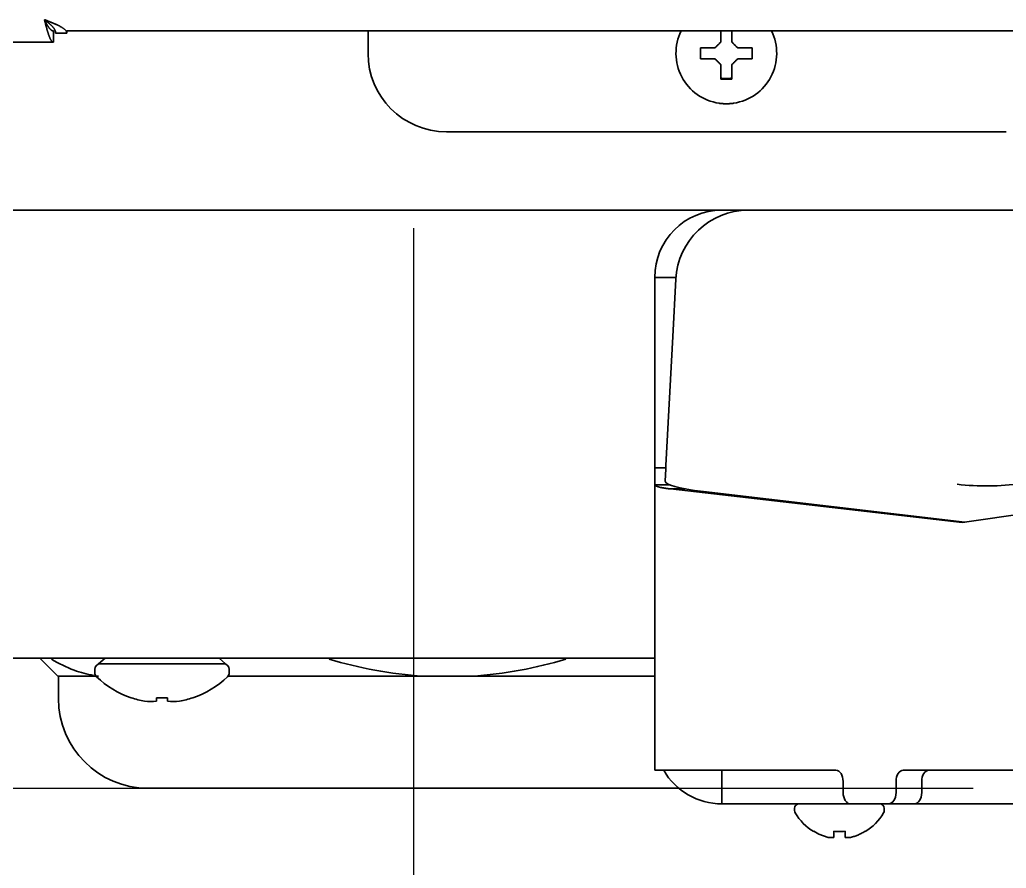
# Model space of a CAD drawing. Header units: inches. Extents: x 885 to 6823, y 710 to 5493.
# Drawn here: x 3091.6 to 3179.7, y 2296.1 to 2371.9 of the extents above; entities that cross this region are included whole.
import ezdxf

# ---------------------------------------------------------------- set-up
doc = ezdxf.new("R2010")
doc.units = ezdxf.units.IN
doc.layers.add('1', color=7, linetype='Continuous', true_color=0xffffff)

# ---------------------------------------------------------------- blocks, each defined once
blk = doc.blocks.new('A$C29D5572B')
at = {"color": 1}
for p, q in [((0, 50), (0, -50)), ((-50, 0), (50, 0))]:
    blk.add_line(p, q, dxfattribs=at)
blk = doc.blocks.new('A$C0F8E2EAE')
blk.add_blockref('A$C29D5572B', (0, 0))

msp = doc.modelspace()

# ---------------------------------------------------------------- linework, layer by layer
at = {"layer": '1', "color": 7, "linetype": 'Continuous', "lineweight": 35}
for p, q in [((3094.58, 2369.856), (3094.58, 2370.856)), ((3095.78, 2370.656), (3094.78, 2370.656)), ((3095.78, 2370.856), (3095.78, 2370.656)), ((3095.78, 2370.856), (3097.78, 2370.856)), ((3263.78, 2370.856), (3097.78, 2370.856)), ((3122.68, 2370.857), (3122.68, 2368.854)), ((3094.58, 2369.856), (2788.98, 2369.856)), ((3154.68, 2366.556), (3154.18, 2366.556)), ((3155.18, 2366.556), (3154.68, 2366.556)), ((3129.679, 2361.856), (3179.681, 2361.856)), ((3187.18, 2354.856), (2694.38, 2354.856)), ((3148.28, 2348.856), (3150.173, 2348.856)), ((3148.28, 2348.856), (3148.28, 2331.856)), ((3150.163, 2348.696), (3149.895, 2343.583)), ((3149.895, 2343.583), (3149.291, 2332.057)), ((3148.28, 2331.856), (3148.28, 2331.832)), ((3148.28, 2331.856), (3149.28, 2331.856)), ((3148.28, 2330.344), (3148.28, 2331.832)), ((3149.276, 2331.779), (3149.218, 2330.668)), ((3149.291, 2332.057), (3149.276, 2331.779)), ((3175.747, 2326.964), (3209.06, 2331.803)), ((3148.28, 2330.344), (3148.28, 2304.856)), ((3148.28, 2330.344), (3149.578, 2330.344)), ((3149.684, 2329.971), (3175.747, 2326.964)), ((3149.684, 2329.971), (3151.019, 2329.971)), ((3152.632, 2329.739), (3175.992, 2326.999)), ((3148.275, 2314.856), (2955.927, 2314.856)), ((3093.364, 2314.856), (3094.964, 2313.256)), ((3099.19, 2314.856), (3098.612, 2314.356)), ((3109.948, 2314.356), (3109.371, 2314.856)), ((3098.28, 2313.856), (3098.28, 2313.565)), ((3098.612, 2314.356), (3098.711, 2314.356)), ((3098.805, 2314.356), (3098.711, 2314.356)), ((3098.805, 2314.356), (3101.096, 2314.356)), ((3101.189, 2314.356), (3101.096, 2314.356)), ((3101.802, 2314.356), (3101.189, 2314.356)), ((3101.989, 2314.356), (3101.802, 2314.356)), ((3101.989, 2314.356), (3106.572, 2314.356)), ((3106.759, 2314.356), (3106.572, 2314.356)), ((3107.371, 2314.356), (3106.759, 2314.356)), ((3107.465, 2314.356), (3107.371, 2314.356)), ((3107.465, 2314.356), (3109.756, 2314.356)), ((3109.85, 2314.356), (3109.756, 2314.356)), ((3109.948, 2314.356), (3109.85, 2314.356)), ((3110.28, 2313.565), (3110.28, 2313.856)), ((3094.964, 2313.256), (3098.611, 2313.256)), ((3095.03, 2313.256), (3095.03, 2311.256)), ((3127.63, 2313.256), (3110.173, 2313.256)), ((3129.78, 2313.256), (3127.63, 2313.256)), ((3131.93, 2313.256), (3129.78, 2313.256)), ((3148.28, 2313.256), (3131.93, 2313.256)), ((3101.53, 2311.331), (3101.53, 2311.316)), ((3103.78, 2311.016), (3103.78, 2311.331)), ((3104.78, 2311.331), (3104.78, 2311.016)), ((3107.03, 2311.331), (3107.03, 2311.316)), ((3148.28, 2304.856), (3149.684, 2304.856)), ((3149.684, 2304.856), (3164.468, 2304.856)), ((3154.28, 2304.856), (3154.28, 2301.856)), ((3189.761, 2304.856), (3170.477, 2304.856)), ((3150.427, 2303.256), (3103.03, 2303.256)), ((3165.111, 2302.856), (3165.111, 2303.856)), ((3169.834, 2302.856), (3169.834, 2303.856)), ((3172.132, 2302.856), (3172.132, 2303.856)), ((3154.28, 2301.856), (3154.982, 2301.856)), ((3154.982, 2301.856), (3165.754, 2301.856)), ((3160.78, 2301.456), (3160.78, 2301.256)), ((3169.192, 2301.856), (3165.754, 2301.856)), ((3168.78, 2301.256), (3168.78, 2301.456)), ((3171.49, 2301.856), (3169.192, 2301.856)), ((3171.49, 2301.856), (3191.046, 2301.856)), ((3162.48, 2299.377), (3162.48, 2299.411)), ((3167.08, 2299.411), (3167.08, 2299.377))]:
    msp.add_line(p, q, dxfattribs=at)
for centre, radius, start, end in [((3154.68, 2368.856), 4.5, 153.61144, 261.67631), ((3154.68, 2368.856), 4.5, 278.32369, 26.38856), ((3154.68, 2368.856), 2.25, 256.8825, 282.94875), ((3154.28, 2348.856), 6, 90, 180), ((3156.654, 2348.356), 6.5, 90, 177), ((3098.78, 2313.856), 0.5, 90, 180), ((3109.78, 2313.856), 0.5, 0, 90), ((3098.78, 2313.565), 0.5, 180, 226.22534), ((3104.28, 2319.306), 8.45, 226.22534, 251.00754), ((3104.28, 2319.306), 8.45, 288.99246, 313.77466), ((3109.78, 2313.565), 0.5, 313.77466, 0), ((3103.03, 2311.256), 8, 180, 270), ((3104.28, 2319.306), 8.435, 250.97292, 259.33784), ((3104.28, 2319.306), 7.99, 266.41219, 273.58781), ((3104.28, 2319.306), 8.435, 280.66216, 289.02708), ((3154.28, 2307.856), 6, 210, 270), ((3161.18, 2301.456), 0.4, 90, 180), ((3168.38, 2301.456), 0.4, 0, 90), ((3161.18, 2301.256), 0.4, 180, 210.30118), ((3164.979, 2303.476), 4.8, 210.30118, 238.62729), ((3164.581, 2303.476), 4.8, 301.37271, 329.69882), ((3168.38, 2301.256), 0.4, 329.69882, 0)]:
    msp.add_arc(centre, radius, start, end, dxfattribs=at)
for centre, major_axis, ratio, start_param, end_param in [((3129.681, 2368.857), (-4.951, -4.951), 0.999695, 5.497939, 7.068431), ((3164.239, 2330.669), (15.021, 0.009), 0.096833, 3.13646, 3.829238), ((3178.74, 2380.656), (1.504, 50.411), 0.654536, 3.082858, 3.25613), ((3103.25, 2319.306), (0, -8.323), 0.707107, 6.192956, 6.373415), ((3105.311, 2319.306), (0, 8.323), 0.707107, 3.051363, 3.231822), ((3164.468, 2303.856), (0, -1), 0.642788, 1.570796, 3.141593), ((3170.477, 2303.856), (0, -1), 0.642788, 3.141593, 4.712389), ((3172.775, 2303.856), (0, 1), 0.642788, 0, 1.570796), ((3165.754, 2302.856), (0, 1), 0.642788, 1.570796, 3.141593), ((3169.192, 2302.856), (0, 1), 0.642788, 3.141593, 4.712389), ((3171.49, 2302.856), (0, -1), 0.642788, 0, 1.570796)]:
    msp.add_ellipse(centre, major_axis=major_axis, ratio=ratio, start_param=start_param, end_param=end_param, dxfattribs=at)
for points in [[(3095.78, 2370.656), (3095.78, 2370.669), (3095.778, 2370.697), (3095.77, 2370.738), (3095.755, 2370.78), (3095.735, 2370.821), (3095.708, 2370.862), (3095.677, 2370.904), (3095.639, 2370.945), (3095.596, 2370.987), (3095.548, 2371.028), (3095.495, 2371.069), (3095.437, 2371.111), (3095.373, 2371.152), (3095.305, 2371.193), (3095.233, 2371.235), (3095.156, 2371.276), (3095.076, 2371.318), (3094.991, 2371.359), (3094.903, 2371.4), (3094.812, 2371.442), (3094.718, 2371.483), (3094.621, 2371.524), (3094.521, 2371.566), (3094.419, 2371.607), (3094.316, 2371.649), (3094.211, 2371.69), (3094.104, 2371.731), (3093.997, 2371.773), (3093.889, 2371.814), (3093.816, 2371.842), (3093.78, 2371.856)], [(3093.78, 2371.856), (3093.789, 2371.821), (3093.807, 2371.751), (3093.834, 2371.646), (3093.86, 2371.543), (3093.887, 2371.44), (3093.914, 2371.338), (3093.94, 2371.237), (3093.967, 2371.138), (3093.994, 2371.042), (3094.02, 2370.947), (3094.047, 2370.855), (3094.074, 2370.766), (3094.1, 2370.679), (3094.127, 2370.596), (3094.154, 2370.517), (3094.18, 2370.441), (3094.207, 2370.369), (3094.234, 2370.301), (3094.26, 2370.237), (3094.287, 2370.177), (3094.314, 2370.123), (3094.34, 2370.073), (3094.367, 2370.028), (3094.394, 2369.988), (3094.42, 2369.953), (3094.447, 2369.923), (3094.474, 2369.898), (3094.5, 2369.879), (3094.527, 2369.866), (3094.554, 2369.857), (3094.571, 2369.856), (3094.58, 2369.856)], [(3093.78, 2371.856), (3093.789, 2371.838), (3093.807, 2371.803), (3093.834, 2371.751), (3093.86, 2371.699), (3093.887, 2371.648), (3093.914, 2371.597), (3093.94, 2371.546), (3093.967, 2371.497), (3093.994, 2371.449), (3094.02, 2371.401), (3094.047, 2371.355), (3094.074, 2371.311), (3094.1, 2371.268), (3094.127, 2371.226), (3094.154, 2371.186), (3094.18, 2371.148), (3094.207, 2371.112), (3094.234, 2371.078), (3094.26, 2371.046), (3094.287, 2371.016), (3094.314, 2370.989), (3094.34, 2370.964), (3094.367, 2370.942), (3094.394, 2370.922), (3094.42, 2370.904), (3094.447, 2370.889), (3094.474, 2370.877), (3094.5, 2370.867), (3094.527, 2370.861), (3094.554, 2370.856), (3094.571, 2370.856), (3094.58, 2370.856)], [(3094.78, 2370.656), (3094.78, 2370.669), (3094.779, 2370.697), (3094.775, 2370.738), (3094.768, 2370.78), (3094.757, 2370.821), (3094.744, 2370.862), (3094.728, 2370.904), (3094.71, 2370.945), (3094.688, 2370.987), (3094.664, 2371.028), (3094.638, 2371.069), (3094.608, 2371.111), (3094.577, 2371.152), (3094.543, 2371.193), (3094.507, 2371.235), (3094.468, 2371.276), (3094.428, 2371.318), (3094.386, 2371.359), (3094.342, 2371.4), (3094.296, 2371.442), (3094.249, 2371.483), (3094.2, 2371.524), (3094.151, 2371.566), (3094.1, 2371.607), (3094.048, 2371.649), (3093.995, 2371.69), (3093.942, 2371.731), (3093.889, 2371.773), (3093.835, 2371.814), (3093.798, 2371.842), (3093.78, 2371.856)], [(3152.38, 2368.356), (3152.38, 2368.522), (3152.38, 2368.856), (3152.38, 2369.189), (3152.38, 2369.356)], [(3153.68, 2369.356), (3153.706, 2369.382), (3153.758, 2369.433), (3153.831, 2369.507), (3153.903, 2369.578), (3153.973, 2369.648), (3154.042, 2369.718), (3154.111, 2369.786), (3154.157, 2369.833), (3154.18, 2369.856)], [(3155.18, 2369.856), (3155.204, 2369.832), (3155.252, 2369.784), (3155.323, 2369.713), (3155.394, 2369.642), (3155.466, 2369.57), (3155.537, 2369.499), (3155.609, 2369.427), (3155.656, 2369.379), (3155.68, 2369.356)], [(3155.68, 2369.356), (3155.735, 2369.356), (3155.843, 2369.356), (3156.004, 2369.356), (3156.163, 2369.356), (3156.319, 2369.356), (3156.47, 2369.356), (3156.627, 2369.356), (3156.793, 2369.356), (3156.916, 2369.356), (3156.98, 2369.356)], [(3156.98, 2369.356), (3156.98, 2369.189), (3156.98, 2368.856), (3156.98, 2368.522), (3156.98, 2368.356)], [(3153.68, 2368.356), (3153.626, 2368.356), (3153.518, 2368.356), (3153.356, 2368.356), (3153.198, 2368.356), (3153.042, 2368.356), (3152.89, 2368.356), (3152.734, 2368.356), (3152.568, 2368.356), (3152.444, 2368.356), (3152.38, 2368.356)], [(3154.18, 2367.856), (3154.157, 2367.879), (3154.109, 2367.927), (3154.038, 2367.998), (3153.966, 2368.07), (3153.895, 2368.141), (3153.823, 2368.212), (3153.752, 2368.284), (3153.704, 2368.332), (3153.68, 2368.356)], [(3155.68, 2368.356), (3155.654, 2368.329), (3155.603, 2368.278), (3155.529, 2368.204), (3155.458, 2368.133), (3155.388, 2368.063), (3155.318, 2367.993), (3155.249, 2367.925), (3155.203, 2367.879), (3155.18, 2367.856)], [(3155.18, 2367.856), (3155.18, 2367.801), (3155.18, 2367.693), (3155.18, 2367.532), (3155.18, 2367.373), (3155.18, 2367.217), (3155.18, 2367.066), (3155.18, 2366.909), (3155.18, 2366.743), (3155.18, 2366.619), (3155.18, 2366.556)], [(3148.28, 2330.344), (3148.28, 2330.336), (3148.284, 2330.321), (3148.299, 2330.297), (3148.324, 2330.273), (3148.36, 2330.249), (3148.405, 2330.226), (3148.46, 2330.203), (3148.525, 2330.18), (3148.6, 2330.157), (3148.684, 2330.134), (3148.778, 2330.112), (3148.881, 2330.091), (3148.993, 2330.069), (3149.114, 2330.049), (3149.244, 2330.028), (3149.382, 2330.009), (3149.528, 2329.989), (3149.631, 2329.977), (3149.684, 2329.971)], [(3163.78, 2298.86), (3163.804, 2298.857), (3163.852, 2298.851), (3163.923, 2298.846), (3163.994, 2298.844), (3164.066, 2298.844), (3164.137, 2298.846), (3164.209, 2298.851), (3164.256, 2298.857), (3164.28, 2298.86)], [(3164.28, 2299.411), (3164.447, 2299.388), (3164.78, 2299.366), (3165.114, 2299.388), (3165.28, 2299.411)], [(3164.28, 2298.86), (3164.28, 2298.874), (3164.28, 2298.903), (3164.28, 2298.954), (3164.28, 2299.01), (3164.28, 2299.072), (3164.28, 2299.138), (3164.28, 2299.213), (3164.28, 2299.3), (3164.28, 2299.371), (3164.28, 2299.411)], [(3165.28, 2298.86), (3165.306, 2298.856), (3165.358, 2298.851), (3165.431, 2298.846), (3165.503, 2298.844), (3165.573, 2298.844), (3165.642, 2298.847), (3165.711, 2298.852), (3165.757, 2298.857), (3165.78, 2298.86)], [(3165.78, 2298.86), (3165.835, 2298.874), (3165.943, 2298.903), (3166.104, 2298.954), (3166.263, 2299.01), (3166.419, 2299.072), (3166.57, 2299.138), (3166.727, 2299.213), (3166.893, 2299.3), (3167.016, 2299.371), (3167.08, 2299.411)]]:
    msp.add_open_spline(points, degree=3, dxfattribs=at)
for points, knots in [([(3154.18, 2369.856), (3154.18, 2369.91), (3154.18, 2370.018), (3154.18, 2370.179), (3154.18, 2370.338), (3154.18, 2370.494), (3154.18, 2370.646), (3154.18, 2370.768), (3154.18, 2370.842), (3154.18, 2370.861)], [0, 0, 0, 0, 0.157468, 0.314936, 0.472404, 0.629872, 0.78734, 0.944807, 1, 1, 1, 1]), ([(3155.18, 2370.873), (3155.18, 2370.759), (3155.18, 2370.644), (3155.18, 2370.418), (3155.18, 2370.308), (3155.18, 2370.084), (3155.18, 2369.971), (3155.18, 2369.856)], [0, 0, 0, 0, 0.351807, 0.351807, 0.675903, 0.675903, 1, 1, 1, 1]), ([(3152.38, 2369.356), (3152.583, 2369.356), (3152.793, 2369.356), (3153.118, 2369.356), (3153.228, 2369.356), (3153.452, 2369.356), (3153.565, 2369.356), (3153.68, 2369.356)], [0, 0, 0, 0, 0.5, 0.5, 0.75, 0.75, 1, 1, 1, 1]), ([(3154.18, 2366.556), (3154.18, 2366.758), (3154.18, 2366.968), (3154.18, 2367.293), (3154.18, 2367.403), (3154.18, 2367.627), (3154.18, 2367.74), (3154.18, 2367.856)], [0, 0, 0, 0, 0.5, 0.5, 0.75, 0.75, 1, 1, 1, 1]), ([(3156.98, 2368.356), (3156.778, 2368.356), (3156.568, 2368.356), (3156.243, 2368.356), (3156.133, 2368.356), (3155.909, 2368.356), (3155.796, 2368.356), (3155.68, 2368.356)], [0, 0, 0, 0, 0.5, 0.5, 0.75, 0.75, 1, 1, 1, 1]), ([(3155.332, 2364.403), (3155.223, 2364.387), (3155.115, 2364.375), (3154.897, 2364.359), (3154.68, 2364.352), (3154.463, 2364.359), (3154.246, 2364.375), (3154.137, 2364.387), (3154.029, 2364.403)], [0, 0, 0, 0, 0.25, 0.25, 0.5, 0.75, 0.75, 1, 1, 1, 1]), ([(3098.166, 2313.322), (3097.583, 2313.423), (3097.006, 2313.582), (3095.75, 2314.044), (3095.074, 2314.37), (3094.405, 2314.759)], [0, 0, 0, 0, 0.45439, 0.45439, 1, 1, 1, 1]), ([(3127.63, 2313.256), (3126.159, 2313.346), (3124.71, 2313.529), (3121.909, 2314.044), (3120.557, 2314.37), (3119.219, 2314.759)], [0, 0, 0, 0, 0.510676, 0.510676, 1, 1, 1, 1]), ([(3131.93, 2313.256), (3133.401, 2313.346), (3134.851, 2313.529), (3137.651, 2314.044), (3139.004, 2314.37), (3140.342, 2314.759)], [0, 0, 0, 0, 0.51066, 0.51066, 1, 1, 1, 1]), ([(3162.48, 2299.411), (3162.683, 2299.286), (3162.893, 2299.178), (3163.218, 2299.04), (3163.328, 2298.998), (3163.552, 2298.923), (3163.665, 2298.889), (3163.78, 2298.86)], [0, 0, 0, 0, 0.5, 0.5, 0.75, 0.75, 1, 1, 1, 1]), ([(3165.28, 2299.411), (3165.28, 2299.286), (3165.28, 2299.178), (3165.28, 2299.04), (3165.28, 2298.998), (3165.28, 2298.923), (3165.28, 2298.889), (3165.28, 2298.86)], [0, 0, 0, 0, 0.5, 0.5, 0.75, 0.75, 1, 1, 1, 1])]:
    msp.add_open_spline(points, degree=3, knots=knots, dxfattribs=at)

# ---------------------------------------------------------------- block references
msp.add_blockref('A$C0F8E2EAE', (3126.729, 2303.256))

doc.saveas('drawing.dxf')
